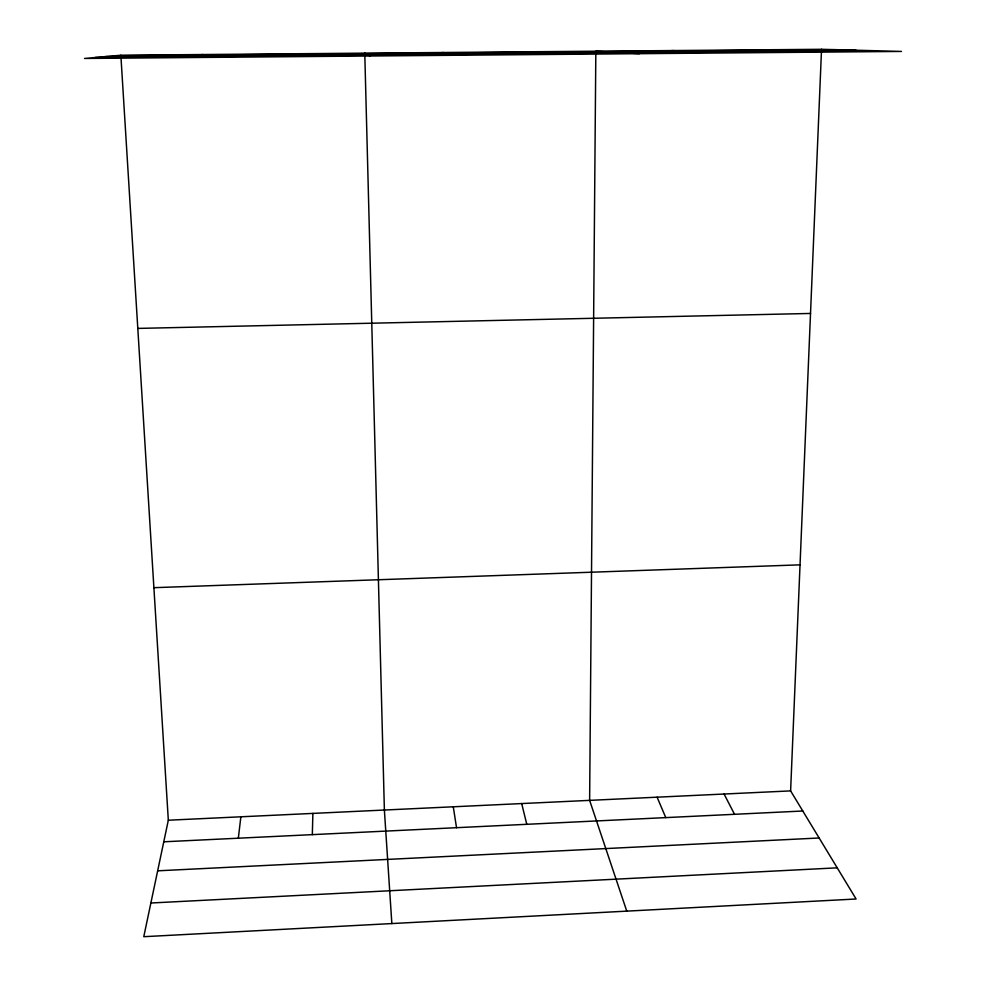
<?xml version="1.0" encoding="UTF-8"?>
<svg xmlns="http://www.w3.org/2000/svg" width="986" height="986" viewBox="0 0 986 986"><rect width="100%" height="100%" fill="white"/><g stroke="black" fill="none" stroke-linecap="round" stroke-linejoin="round"><path stroke-width="1.48" d="M595.815 54.255L589.628 800.361L626.763 911.138M312.328 834.637L312.882 813.401M120.847 55.228L168.323 820.216L143.771 936.7L856.094 898.998L790.612 790.895L821.535 49.3L901.487 51.432L84.513 58.457L120.847 55.228L821.535 49.3M238.329 838.211L240.867 816.802M282.6 54.39L284.128 53.848M198.765 55.093L202.82 54.526M150.87 903.003L837.225 867.828M157.661 870.823L819.144 837.989M163.775 841.797L802.801 811.01M168.323 820.216L790.612 790.895M153.89 587.681L800.04 564.842M137.793 328.412L810.529 313.449M114.216 55.82L836.202 49.694M105.231 56.609L856.021 50.212M95.161 57.508L878.144 50.804M746.895 49.929L759.356 50.348M671.663 50.569L681.905 51.001M595.84 51.21L639.409 53.688M519.425 51.851L525.094 52.332M442.394 52.505L445.734 52.997M364.758 53.158L370.021 56.005M724.081 794.026L734.533 814.3M657.095 797.193L665.772 817.604M521.693 803.565L526.783 824.308M453.277 806.794L456.53 827.698M391.849 923.574L384.38 810.036L364.845 56.19"/></g></svg>
